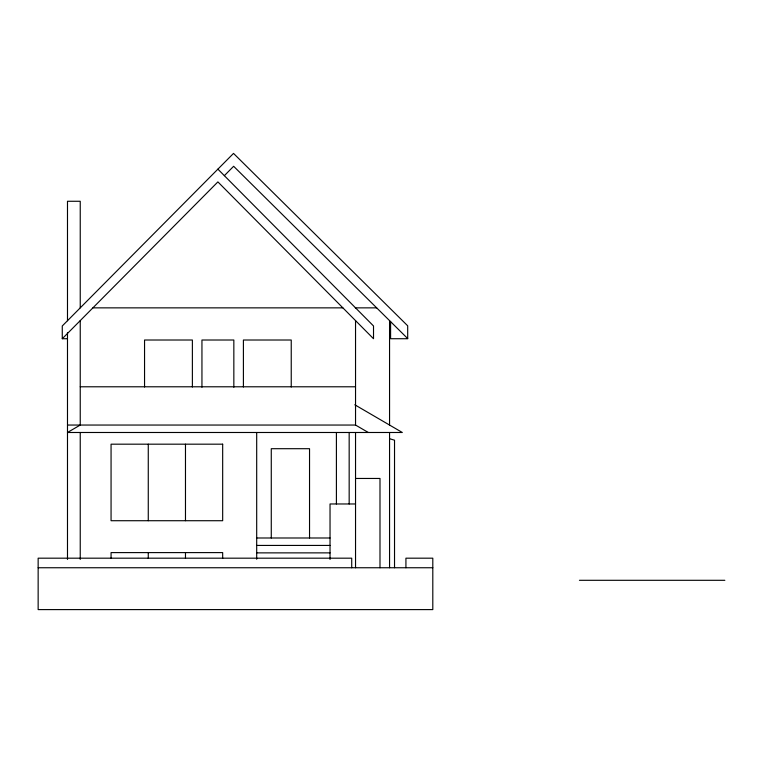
<?xml version="1.0" encoding="UTF-8"?>
<svg xmlns="http://www.w3.org/2000/svg" width="763" height="763" viewBox="0 0 763 763"><rect width="100%" height="100%" fill="white"/><g stroke="black" fill="none" stroke-linecap="round" stroke-linejoin="round"><path stroke-width="1.14" d="M224.36 175.662L233.64 166.277L407.69 338.562M67.03 338.724L62.27 338.724L217.894 181.899L373.517 338.724L373.517 325.973L217.894 169.148M92.895 307.861L342.883 307.861M355.3 307.861L376.674 307.861M389.559 321.643L390.589 321.643L390.589 338.724L407.69 338.724L407.69 325.811L233.516 153.401L62.27 325.973L62.27 338.724M80.239 386.784L355.539 386.784M67.487 425.048L355.539 425.048L368.3 432.487M355.644 478.458L379.993 478.458L379.993 567.748M355.539 503.971L330.036 503.971L330.036 559.479M256.692 537.991L330.036 537.991M256.692 545.431L330.036 545.431M256.692 552.87L330.036 552.87M38.15 567.748L432.802 567.748M579.432 580.3L724.85 580.3M389.979 438.83L394.528 440.194L394.528 567.748M354.785 404.771L402.311 432.487L67.487 432.487L80.239 425.048L80.239 320.613M405.926 567.748L405.926 558.182L432.802 558.182L432.802 609.599L38.15 609.599L38.15 558.182L351.714 558.182L351.714 567.748M389.559 320.613L389.559 425.048M389.559 432.487L389.559 567.748M355.539 320.613L355.539 425.048M355.539 432.487L355.539 567.748M349.168 432.487L349.168 503.971M336.407 432.487L336.407 503.971M309.54 537.991L309.54 448.701L271.275 448.701L271.275 537.991M291.237 387.013L291.237 340.012L243.407 340.012L243.407 387.013M256.692 432.487L256.692 559.25M233.84 387.261L233.84 340.012L201.947 340.012L201.947 387.261M222.672 558.43L222.672 552.603L111.064 552.603L111.064 558.43M192.381 387.013L192.381 340.012L144.55 340.012L144.55 387.013M185.476 444.18L185.476 520.719M185.476 552.603L185.476 558.43M148.27 444.18L148.27 520.719M148.27 552.603L148.27 558.43M80.239 307.861L80.239 201.27L67.487 201.27L67.487 320.718M80.239 432.487L80.239 559.441M67.487 332.573L67.487 559.441M222.672 444.18L111.064 444.18L111.064 520.719L222.672 520.719L222.672 444.18"/></g></svg>
